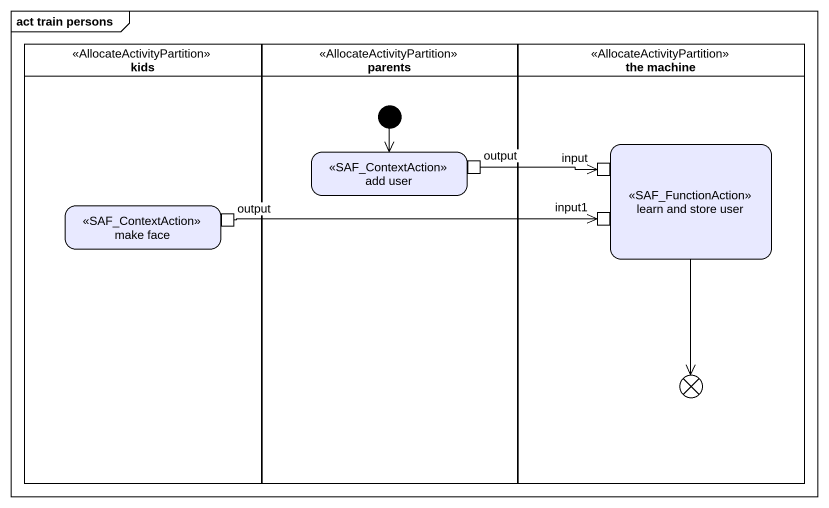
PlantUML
@startuml
mainframe act train persons
hide empty description
state kids <<AllocateActivityPartition>> {
  state "make face" as make_face <<SAF_ContextAction>> #E8E9FF {
    state "output" as output_2 <<outputPin>>
  }
}
state parents <<AllocateActivityPartition>> {
  state "add user" as add_user <<SAF_ContextAction>> #E8E9FF {
    state output <<outputPin>>
  }
  [*] --> add_user
}
state "the machine" as the_machine <<AllocateActivityPartition>> {
  state "learn and store user" as learn_and_store_user <<SAF_FunctionAction>> #E8E9FF {
    state input <<inputPin>>
    state input1 <<inputPin>>
  }
  state flowfinal1 <<end>>
}
output -right-> input
learn_and_store_user --> flowfinal1
output_2 -right-> input1
@enduml
